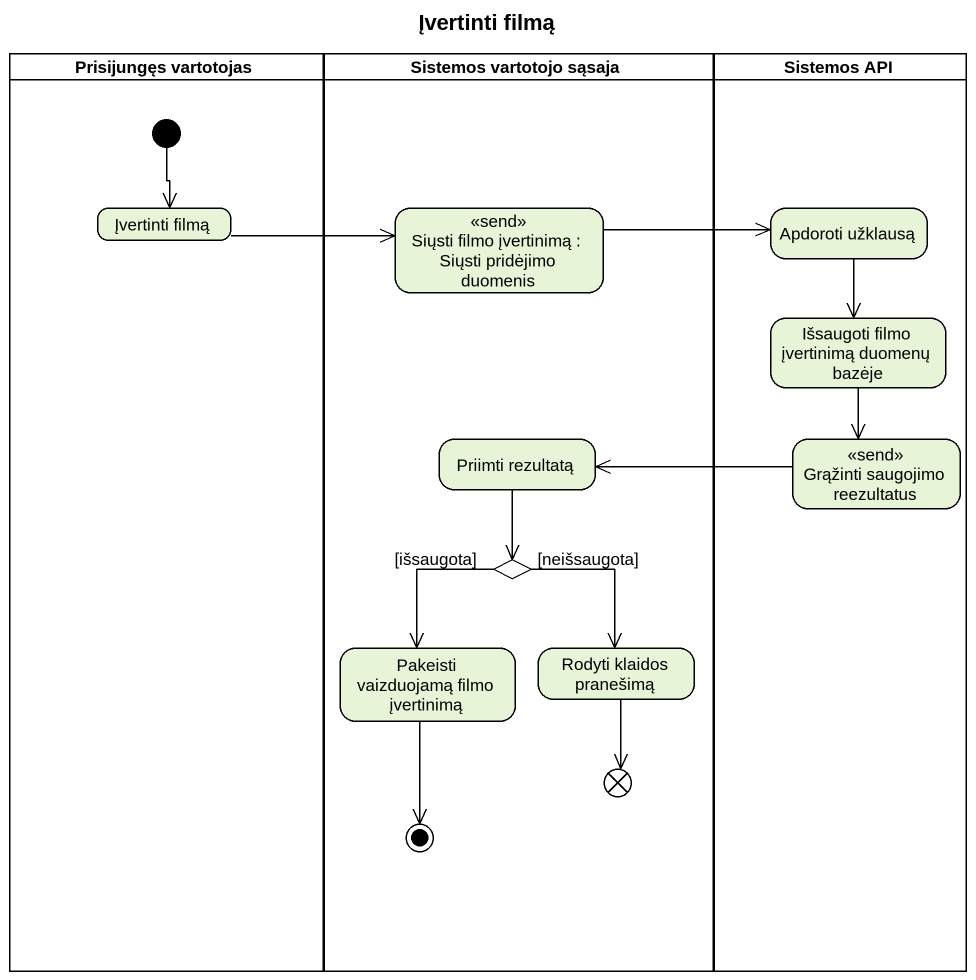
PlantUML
@startuml
title Įvertinti filmą
hide empty description
state "Prisijungęs vartotojas" as Prisijungęs_vartotojas <<partition>> {
  state "Įvertinti filmą" as Įvertinti_filmą
  [*] --> Įvertinti_filmą
}
state "Sistemos vartotojo sąsaja" as Sistemos_vartotojo_sąsaja <<partition>> {
  state "Siųsti filmo įvertinimą : Siųsti pridėjimo duomenis" as Siųsti_filmo_įvertinimą <<send>>
  state "Priimti rezultatą" as Priimti_rezultatą
  state choice1 <<choice>>
  state "Pakeisti vaizduojamą filmo įvertinimą" as Pakeisti_vaizduojamą_filmo
  state "Rodyti klaidos pranešimą" as Rodyti_klaidos_pranešimą
  state flowfinal1 <<end>>
  Pakeisti_vaizduojamą_filmo --> [*]
}
state "Sistemos API" as Sistemos_API <<partition>> {
  state "Apdoroti užklausą" as Apdoroti_užklausą
  state "Išsaugoti filmo įvertinimą duomenų bazėje" as Išsaugoti_filmo_įvertinimą
  state "Grąžinti saugojimo reezultatus" as Grąžinti_saugojimo <<send>>
}
Įvertinti_filmą -right-> Siųsti_filmo_įvertinimą
Siųsti_filmo_įvertinimą -right-> Apdoroti_užklausą
Apdoroti_užklausą --> Išsaugoti_filmo_įvertinimą
Išsaugoti_filmo_įvertinimą --> Grąžinti_saugojimo
Priimti_rezultatą --> choice1
Grąžinti_saugojimo -left-> Priimti_rezultatą
choice1 --> Pakeisti_vaizduojamą_filmo : [išsaugota]
choice1 --> Rodyti_klaidos_pranešimą : [neišsaugota]
Rodyti_klaidos_pranešimą --> flowfinal1
@enduml
